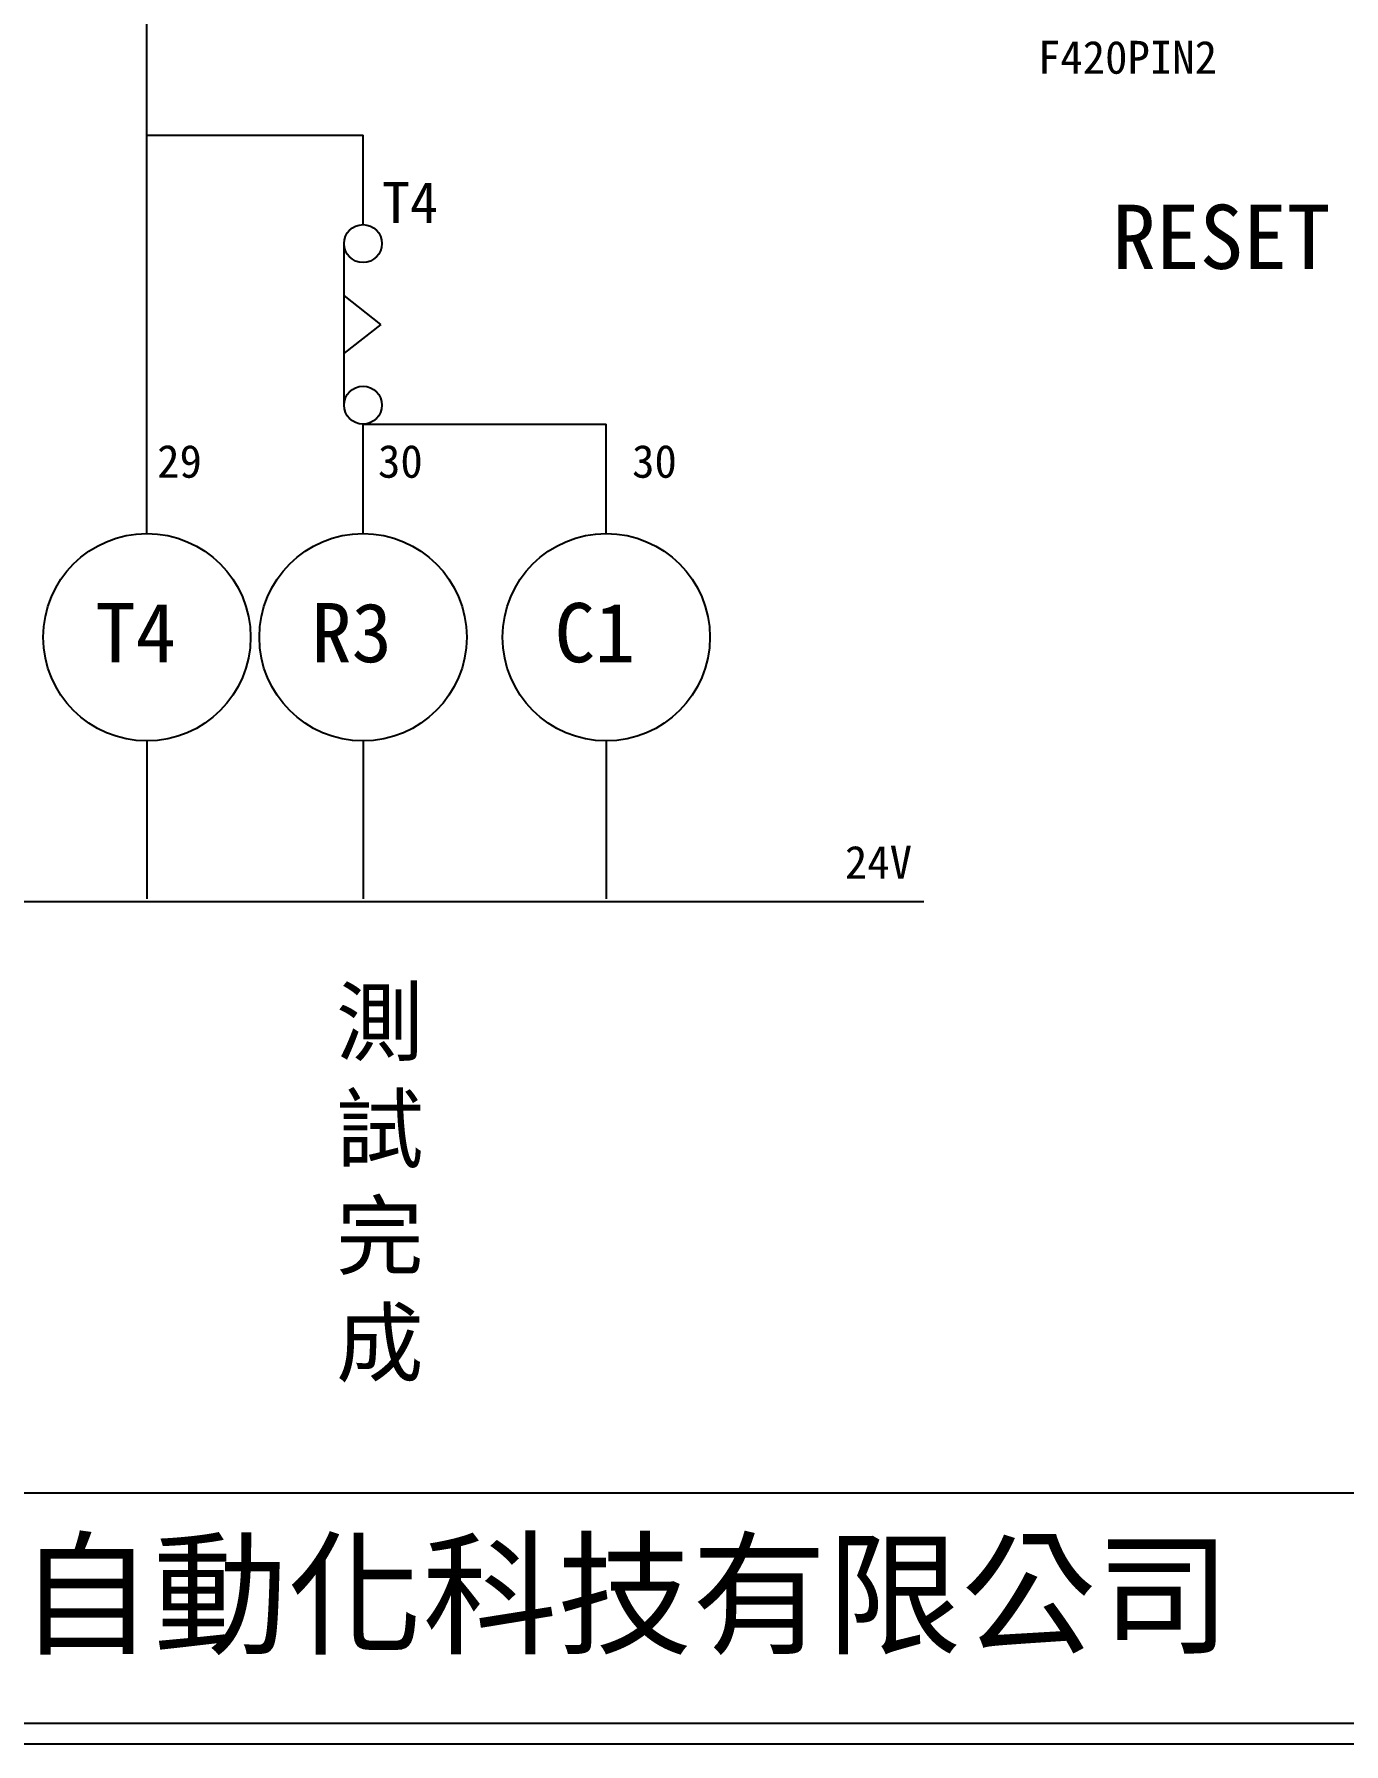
# Model space of a CAD drawing. Extents: x 10 to 297, y 3 to 207.
# Drawn here: x 65.9 to 145.5, y 3 to 106.9 of the extents above; entities that cross this region are included whole.
import ezdxf

# ---------------------------------------------------------------- set-up
doc = ezdxf.new("R2010")
doc.units = 0
doc.layers.get('0').update_dxf_attribs({"linetype": 'CONTINUOUS'})
doc.layers.add('圖框層', color=7, linetype='CONTINUOUS')
doc.layers.add('標尺寸層', color=3, linetype='CONTINUOUS')
doc.styles.add('CNS', font='romanc.shx', dxfattribs={"bigfont": 'chineset.shx'})
doc.styles.add('STSL', font='kaiu.ttf')

msp = doc.modelspace()

# ---------------------------------------------------------------- linework, layer by layer
for p, q in [((72.77, 76.54), (72.77, 124.96)), ((85.9, 95.31), (85.9, 100.75)), ((85.9, 76.54), (85.9, 83.19)), ((100.68, 76.54), (100.68, 83.19)), ((72.77, 63.94), (72.77, 54.34)), ((85.9, 63.94), (85.9, 54.34)), ((100.68, 63.94), (100.68, 54.34))]:
    msp.add_line(p, q)
for centre in [(72.77, 70.24), (85.9, 70.24), (100.68, 70.24)]:
    msp.add_circle(centre, 6.3)
at = {"layer": '圖框層', "color": 7}
for p, q in [((11.25, 18.25), (295.75, 18.25)), ((11.25, 4.25), (295.75, 4.25)), ((10, 3), (297, 3))]:
    msp.add_line(p, q, dxfattribs=at)
at = {"layer": '標尺寸層', "color": 7}
for p, q in [((72.77, 100.75), (85.9, 100.75)), ((84.75, 84.34), (84.75, 94.16)), ((86.99, 89.25), (84.75, 91)), ((86.99, 89.25), (84.75, 87.5)), ((85.9, 83.19), (100.68, 83.19)), ((26.98, 54.19), (119.97, 54.19))]:
    msp.add_line(p, q, dxfattribs=at)
for centre in [(85.9, 94.16), (85.9, 84.34)]:
    msp.add_circle(centre, 1.15, dxfattribs=at)

# ---------------------------------------------------------------- texts
at = {"layer": '圖框層', "color": 4, "style": 'STSL'}
for s, height, p in [('F420PIN2', 2, (126.91, 104.48)), ('T4', 2.5, (87.05, 95.41)), ('29', 2, (73.39, 79.93)), ('30', 2, (86.81, 79.93)), ('30', 2, (102.25, 79.93)), ('T4', 3.6, (69.63, 68.72)), ('R3', 3.6, (82.76, 68.72)), ('C1', 3.6, (97.54, 68.72)), ('24V', 2, (115.18, 55.57)), ('泓陞自動化科技有限公司', 6, (48.6, 9.08))]:
    msp.add_text(s, height=height, dxfattribs=at).set_placement(p)
at = {"layer": '標尺寸層', "color": 7, "char_height": 3.9, "width": 4.9608, "attachment_point": 5, "style": 'CNS'}
for s, insert in [('{\\fDFKai-SB|b0|i0|c136|p65;RESET}', (138.06, 94.54)), ('{\\fDFKai-SB|b0|i0|c136|p65;測試完成}', (86.92, 36.89))]:
    msp.add_mtext(s, dxfattribs=dict(at, insert=insert))

doc.saveas('drawing.dxf')
